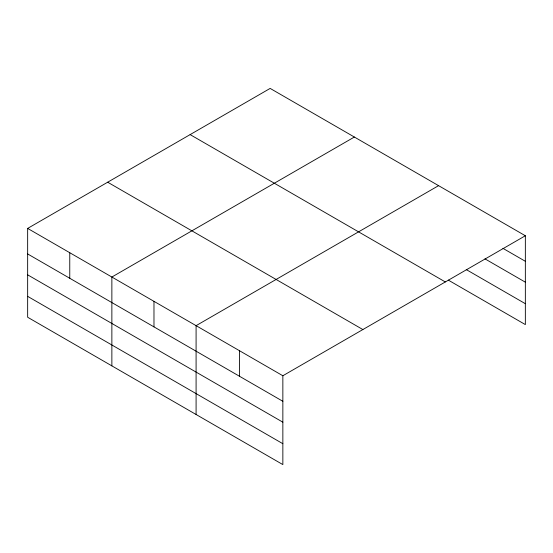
<?xml version="1.0" encoding="UTF-8"?>
<svg xmlns="http://www.w3.org/2000/svg" width="553" height="553" viewBox="0 0 553 553"><rect width="100%" height="100%" fill="white"/><g stroke="black" fill="none" stroke-linecap="round" stroke-linejoin="round"><path stroke-width="0.83" d="M282.853 422.181L282.853 375.75L27.65 228.41L27.65 317.249L282.853 464.589L282.853 422.181L27.65 274.841M448.303 280.108L525.35 324.59L525.35 235.751L270.147 88.411L27.65 228.41M354.362 137.033L111.865 277.032L111.865 365.872M438.577 185.656L196.087 325.655L196.087 414.494M282.853 375.75L525.35 235.751M502.912 248.332L525.35 261.293M484.96 258.859L525.35 282.175M466.255 269.581L525.35 303.701M190.121 134.607L445.324 281.947M107.676 182.214L362.879 329.553M27.65 253.951L282.853 401.291M27.65 296.36L282.853 443.706M239.47 350.706L239.47 376.247M153.976 301.344L153.976 326.885M69.761 252.721L69.761 278.263"/></g></svg>
